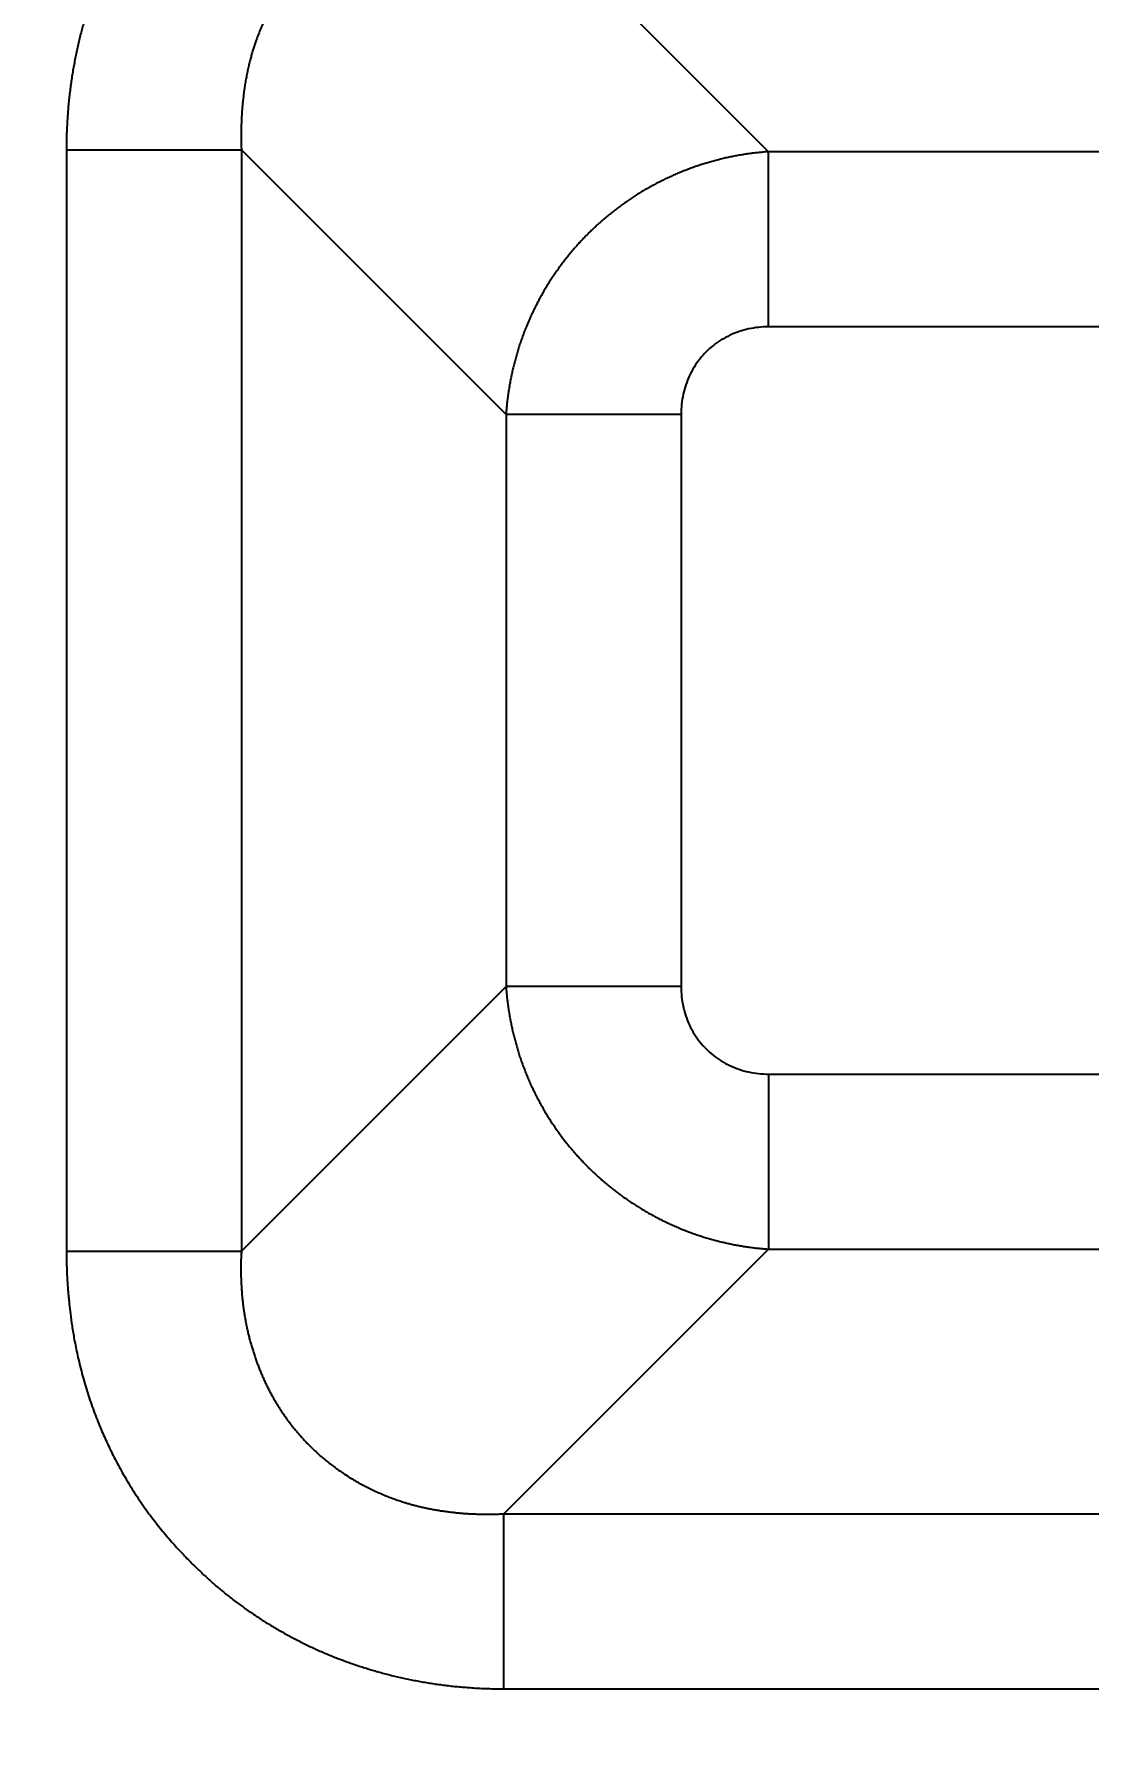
# Model space of a CAD drawing. Header units: millimetres. Extents: x -1286 to 291, y 5350 to 5880.
# Drawn here: x -1129.33 to -1117.88, y 5659.5 to 5678 of the extents above; entities that cross this region are included whole.
import ezdxf

# ---------------------------------------------------------------- set-up
doc = ezdxf.new("R2010")
doc.units = ezdxf.units.MM
doc.layers.add('dim', color=82, linetype='Continuous', lineweight=9)
doc.layers.add('粗实线层', color=7, linetype='Continuous', lineweight=35)
doc.dimstyles.new('ISO-25', dxfattribs={"dimscale": 1.5, "dimtxt": 2.5, "dimasz": 2.5, "dimexe": 1.25, "dimexo": 0.625, "dimtad": 1, "dimtxsty": 'Standard', "dimcen": 2.5, "dimadec": 0, "dimazin": 0, "dimtfac": 1, "dimtmove": 0, "dimatfit": 3, "dimfxl": 0, "dimarcsym": 0})

# ---------------------------------------------------------------- blocks, each defined once
blk = doc.blocks.new('*D39')
at = {"layer": 'Defpoints', "color": 0, "lineweight": 18, "transparency": 16777216}
for p in [(-981.514, 5754.075), (-1136.803, 5623.235)]:
    blk.add_point(p, dxfattribs=at)
at = {"layer": 'dim', "color": 0, "lineweight": -2, "transparency": 16777216}
for p, q in [((-931.597, 5796.133), (-979.219, 5756.008)), ((-1136.803, 5623.235), (-981.514, 5754.075)), ((-1139.097, 5621.302), (-1141.391, 5619.369))]:
    blk.add_line(p, q, dxfattribs=at)
at = {"layer": 'dim', "color": 0, "lineweight": 18, "transparency": 16777216}
for points in [[(-979.542, 5756.391), (-978.897, 5755.626), (-981.514, 5754.075)], [(-1139.419, 5621.684), (-1138.775, 5620.92), (-1136.803, 5623.235)]]:
    blk.add_solid(points, dxfattribs=at)
at = {"layer": 'dim', "color": 0, "lineweight": 18, "transparency": 16777216, "insert": (-942.427, 5790.849), "char_height": 3.75, "attachment_point": 5, "rotation": 40.1161}
blk.add_mtext('∅203,06', dxfattribs=at)

msp = doc.modelspace()

# ---------------------------------------------------------------- linework, layer by layer
at = {"layer": '粗实线层', "lineweight": 25}
for p, q in [((-1121.358, 5676.723), (-1124.231, 5679.596)), ((-1128.982, 5676.745), (-1128.982, 5664.787)), ((-1127.082, 5676.745), (-1127.082, 5664.787)), ((-1124.209, 5673.872), (-1127.082, 5676.745)), ((-1115.147, 5676.723), (-1121.358, 5676.723)), ((-1115.147, 5674.822), (-1121.358, 5674.822)), ((-1124.209, 5673.872), (-1124.209, 5667.66)), ((-1122.308, 5673.872), (-1122.308, 5667.66)), ((-1124.209, 5667.66), (-1127.082, 5664.787)), ((-1121.358, 5666.71), (-1115.147, 5666.71)), ((-1121.358, 5664.81), (-1124.231, 5661.937)), ((-1121.358, 5664.81), (-1115.147, 5664.81)), ((-1124.231, 5661.937), (-1112.274, 5661.937)), ((-1124.231, 5660.036), (-1112.274, 5660.036))]:
    msp.add_line(p, q, dxfattribs=at)
for radius in [87.342, 87.216, 86.564]:
    msp.add_circle((-1053.128, 5688.655), radius, dxfattribs=at)
for centre, radius, start, end in [((-1053.128, 5688.655), 86.224, 180.08059, 269.91941), ((-1053.128, 5688.655), 85.581, 180.90297, 269.09703), ((-1053.128, 5688.655), 83.696, 181.96796, 267.77604), ((-1053.128, 5688.655), 82.706, 182.5804, 267.41961), ((-1059.158, 5688.655), 102.032, 191.56871, 353.81047), ((-1059.158, 5688.655), 101.531, 191.59189, 353.81047), ((-1059.158, 5688.655), 100.442, 191.71935, 339.08959), ((-1059.158, 5688.655), 100.141, 191.71934, 339.08959), ((-1059.158, 5688.655), 100.022, 191.73334, 338.88345), ((-1059.158, 5688.655), 99.521, 191.82936, 338.86382), ((-1059.158, 5688.655), 102.401, 208.57791, 345.69153), ((-1059.158, 5688.655), 102.402, 208.57791, 345.69153)]:
    msp.add_arc(centre, radius, start, end, dxfattribs=at)
for points, knots in [([(-1124.231, 5681.496), (-1124.243, 5681.496), (-1124.268, 5681.496), (-1124.304, 5681.496), (-1124.34, 5681.495), (-1124.374, 5681.494), (-1124.408, 5681.493), (-1124.44, 5681.492), (-1124.472, 5681.49), (-1124.503, 5681.489), (-1124.533, 5681.487), (-1124.562, 5681.485), (-1124.591, 5681.484), (-1124.618, 5681.482), (-1124.644, 5681.48), (-1124.67, 5681.478), (-1124.695, 5681.475), (-1124.718, 5681.473), (-1124.741, 5681.471), (-1124.763, 5681.469), (-1124.784, 5681.467), (-1124.833, 5681.462), (-1124.918, 5681.452), (-1125.046, 5681.435), (-1125.196, 5681.41), (-1125.369, 5681.375), (-1125.558, 5681.329), (-1125.753, 5681.273), (-1125.942, 5681.209), (-1126.12, 5681.14), (-1126.289, 5681.066), (-1126.451, 5680.988), (-1126.614, 5680.902), (-1126.776, 5680.807), (-1126.94, 5680.702), (-1127.099, 5680.588), (-1127.25, 5680.47), (-1127.386, 5680.355), (-1127.508, 5680.243), (-1127.598, 5680.156), (-1127.662, 5680.091), (-1127.703, 5680.049), (-1127.743, 5680.006), (-1127.783, 5679.962), (-1127.823, 5679.917), (-1127.862, 5679.872), (-1127.901, 5679.826), (-1127.939, 5679.779), (-1127.977, 5679.732), (-1128.014, 5679.684), (-1128.051, 5679.635), (-1128.088, 5679.586), (-1128.123, 5679.536), (-1128.158, 5679.486), (-1128.193, 5679.434), (-1128.227, 5679.382), (-1128.26, 5679.33), (-1128.293, 5679.277), (-1128.325, 5679.223), (-1128.357, 5679.169), (-1128.388, 5679.114), (-1128.418, 5679.058), (-1128.447, 5679.002), (-1128.476, 5678.945), (-1128.504, 5678.888), (-1128.532, 5678.83), (-1128.558, 5678.772), (-1128.584, 5678.713), (-1128.61, 5678.653), (-1128.634, 5678.593), (-1128.658, 5678.533), (-1128.681, 5678.472), (-1128.703, 5678.41), (-1128.724, 5678.348), (-1128.745, 5678.286), (-1128.765, 5678.223), (-1128.784, 5678.16), (-1128.802, 5678.096), (-1128.819, 5678.032), (-1128.836, 5677.967), (-1128.851, 5677.902), (-1128.866, 5677.836), (-1128.88, 5677.771), (-1128.893, 5677.704), (-1128.905, 5677.638), (-1128.917, 5677.571), (-1128.927, 5677.503), (-1128.937, 5677.436), (-1128.945, 5677.368), (-1128.953, 5677.3), (-1128.96, 5677.231), (-1128.966, 5677.162), (-1128.971, 5677.093), (-1128.975, 5677.024), (-1128.978, 5676.955), (-1128.981, 5676.885), (-1128.982, 5676.815), (-1128.982, 5676.768), (-1128.982, 5676.745)], [0, 0, 0, 0, 0.004956, 0.009794, 0.014513, 0.019115, 0.023598, 0.027963, 0.032209, 0.036337, 0.040347, 0.044238, 0.04801, 0.051664, 0.055199, 0.058615, 0.061912, 0.06509, 0.06815, 0.071091, 0.073913, 0.076616, 0.090894, 0.108111, 0.128274, 0.151386, 0.178814, 0.205869, 0.232556, 0.258875, 0.282249, 0.306185, 0.330682, 0.35574, 0.381361, 0.408568, 0.434066, 0.45785, 0.47992, 0.500277, 0.508121, 0.515994, 0.523895, 0.531825, 0.539783, 0.54777, 0.555785, 0.563828, 0.5719, 0.579999, 0.588127, 0.596282, 0.604464, 0.612674, 0.620911, 0.629175, 0.637466, 0.645785, 0.65413, 0.662503, 0.670903, 0.67933, 0.687785, 0.696266, 0.704775, 0.71331, 0.721872, 0.730461, 0.739075, 0.747715, 0.756381, 0.765071, 0.773787, 0.782528, 0.791294, 0.800087, 0.808905, 0.81775, 0.82662, 0.835517, 0.844441, 0.85339, 0.862365, 0.871366, 0.880393, 0.889445, 0.898522, 0.907623, 0.916749, 0.9259, 0.935076, 0.944277, 0.953502, 0.962753, 0.972028, 0.981328, 0.990652, 1, 1, 1, 1]), ([(-1124.231, 5679.596), (-1124.241, 5679.596), (-1124.26, 5679.597), (-1124.288, 5679.599), (-1124.316, 5679.6), (-1124.345, 5679.601), (-1124.373, 5679.601), (-1124.401, 5679.602), (-1124.429, 5679.602), (-1124.457, 5679.602), (-1124.484, 5679.601), (-1124.512, 5679.601), (-1124.54, 5679.6), (-1124.567, 5679.599), (-1124.594, 5679.598), (-1124.622, 5679.596), (-1124.649, 5679.594), (-1124.676, 5679.592), (-1124.702, 5679.59), (-1124.729, 5679.588), (-1124.756, 5679.585), (-1124.782, 5679.582), (-1124.809, 5679.579), (-1124.835, 5679.576), (-1124.861, 5679.572), (-1124.887, 5679.568), (-1124.913, 5679.565), (-1124.939, 5679.56), (-1124.964, 5679.556), (-1124.99, 5679.551), (-1125.015, 5679.547), (-1125.04, 5679.542), (-1125.065, 5679.536), (-1125.09, 5679.531), (-1125.115, 5679.525), (-1125.139, 5679.519), (-1125.164, 5679.513), (-1125.188, 5679.507), (-1125.212, 5679.501), (-1125.236, 5679.494), (-1125.26, 5679.487), (-1125.284, 5679.48), (-1125.308, 5679.473), (-1125.331, 5679.466), (-1125.355, 5679.458), (-1125.378, 5679.45), (-1125.401, 5679.443), (-1125.503, 5679.406), (-1125.681, 5679.331), (-1125.922, 5679.197), (-1126.144, 5679.039), (-1126.312, 5678.889), (-1126.436, 5678.758), (-1126.523, 5678.655), (-1126.605, 5678.547), (-1126.681, 5678.433), (-1126.751, 5678.315), (-1126.815, 5678.191), (-1126.872, 5678.064), (-1126.911, 5677.963), (-1126.937, 5677.89), (-1126.951, 5677.846), (-1126.965, 5677.801), (-1126.978, 5677.754), (-1126.991, 5677.705), (-1127.003, 5677.654), (-1127.015, 5677.602), (-1127.026, 5677.547), (-1127.036, 5677.492), (-1127.046, 5677.434), (-1127.054, 5677.376), (-1127.061, 5677.319), (-1127.067, 5677.262), (-1127.073, 5677.205), (-1127.077, 5677.148), (-1127.08, 5677.091), (-1127.083, 5677.033), (-1127.085, 5676.976), (-1127.085, 5676.918), (-1127.085, 5676.861), (-1127.084, 5676.803), (-1127.083, 5676.764), (-1127.082, 5676.745)], [0, 0, 0, 0, 0.00626, 0.012495, 0.018706, 0.024892, 0.031053, 0.037189, 0.043301, 0.049389, 0.055453, 0.061492, 0.067507, 0.073499, 0.079467, 0.085411, 0.091332, 0.097229, 0.103103, 0.108953, 0.114781, 0.120586, 0.126368, 0.132127, 0.137864, 0.143578, 0.14927, 0.15494, 0.160587, 0.166213, 0.171817, 0.1774, 0.182961, 0.188501, 0.194019, 0.199516, 0.204993, 0.210449, 0.215884, 0.221299, 0.226693, 0.232067, 0.237422, 0.242756, 0.248071, 0.253366, 0.258642, 0.263899, 0.32425, 0.383567, 0.44213, 0.500231, 0.529241, 0.558364, 0.587637, 0.617098, 0.646783, 0.676729, 0.70697, 0.737541, 0.747176, 0.75715, 0.767464, 0.77812, 0.789122, 0.80047, 0.812166, 0.824212, 0.836609, 0.849359, 0.862462, 0.874881, 0.887316, 0.899768, 0.912237, 0.924722, 0.937225, 0.949746, 0.962283, 0.974838, 0.98741, 1, 1, 1, 1]), ([(-1121.358, 5676.723), (-1121.367, 5676.722), (-1121.385, 5676.721), (-1121.412, 5676.719), (-1121.438, 5676.716), (-1121.465, 5676.714), (-1121.492, 5676.711), (-1121.519, 5676.707), (-1121.545, 5676.704), (-1121.572, 5676.701), (-1121.599, 5676.697), (-1121.625, 5676.693), (-1121.652, 5676.688), (-1121.679, 5676.684), (-1121.705, 5676.679), (-1121.732, 5676.674), (-1121.758, 5676.669), (-1121.785, 5676.663), (-1121.811, 5676.658), (-1121.838, 5676.652), (-1121.864, 5676.645), (-1121.89, 5676.639), (-1121.917, 5676.632), (-1121.943, 5676.625), (-1121.969, 5676.618), (-1121.995, 5676.611), (-1122.021, 5676.603), (-1122.047, 5676.595), (-1122.073, 5676.587), (-1122.099, 5676.579), (-1122.125, 5676.57), (-1122.151, 5676.562), (-1122.177, 5676.553), (-1122.202, 5676.543), (-1122.228, 5676.534), (-1122.253, 5676.524), (-1122.279, 5676.514), (-1122.304, 5676.504), (-1122.329, 5676.494), (-1122.355, 5676.483), (-1122.38, 5676.472), (-1122.405, 5676.461), (-1122.43, 5676.45), (-1122.455, 5676.438), (-1122.479, 5676.427), (-1122.504, 5676.415), (-1122.528, 5676.402), (-1122.553, 5676.39), (-1122.577, 5676.377), (-1122.602, 5676.364), (-1122.626, 5676.351), (-1122.65, 5676.338), (-1122.674, 5676.325), (-1122.697, 5676.311), (-1122.721, 5676.297), (-1122.745, 5676.283), (-1122.768, 5676.268), (-1122.792, 5676.254), (-1122.815, 5676.239), (-1122.838, 5676.224), (-1122.861, 5676.208), (-1122.884, 5676.193), (-1122.906, 5676.177), (-1122.929, 5676.161), (-1122.951, 5676.145), (-1122.973, 5676.129), (-1122.996, 5676.113), (-1123.018, 5676.096), (-1123.039, 5676.079), (-1123.061, 5676.062), (-1123.083, 5676.045), (-1123.104, 5676.027), (-1123.125, 5676.009), (-1123.146, 5675.992), (-1123.167, 5675.973), (-1123.188, 5675.955), (-1123.208, 5675.937), (-1123.229, 5675.918), (-1123.249, 5675.899), (-1123.269, 5675.88), (-1123.289, 5675.861), (-1123.309, 5675.842), (-1123.328, 5675.822), (-1123.348, 5675.802), (-1123.367, 5675.783), (-1123.386, 5675.762), (-1123.405, 5675.742), (-1123.423, 5675.722), (-1123.442, 5675.701), (-1123.46, 5675.681), (-1123.478, 5675.66), (-1123.496, 5675.639), (-1123.514, 5675.617), (-1123.531, 5675.596), (-1123.548, 5675.575), (-1123.565, 5675.553), (-1123.582, 5675.531), (-1123.599, 5675.509), (-1123.615, 5675.487), (-1123.632, 5675.465), (-1123.648, 5675.442), (-1123.664, 5675.42), (-1123.679, 5675.397), (-1123.695, 5675.374), (-1123.71, 5675.351), (-1123.725, 5675.328), (-1123.74, 5675.305), (-1123.755, 5675.282), (-1123.769, 5675.258), (-1123.783, 5675.235), (-1123.797, 5675.211), (-1123.811, 5675.187), (-1123.824, 5675.163), (-1123.838, 5675.139), (-1123.851, 5675.115), (-1123.864, 5675.091), (-1123.876, 5675.066), (-1123.889, 5675.042), (-1123.901, 5675.017), (-1123.913, 5674.993), (-1123.925, 5674.968), (-1123.936, 5674.943), (-1123.947, 5674.918), (-1123.959, 5674.893), (-1123.969, 5674.868), (-1123.98, 5674.843), (-1123.99, 5674.818), (-1124.001, 5674.792), (-1124.01, 5674.767), (-1124.02, 5674.741), (-1124.03, 5674.716), (-1124.039, 5674.69), (-1124.048, 5674.665), (-1124.057, 5674.639), (-1124.065, 5674.613), (-1124.073, 5674.587), (-1124.082, 5674.561), (-1124.089, 5674.535), (-1124.097, 5674.509), (-1124.104, 5674.483), (-1124.111, 5674.457), (-1124.118, 5674.43), (-1124.125, 5674.404), (-1124.131, 5674.378), (-1124.138, 5674.351), (-1124.144, 5674.325), (-1124.149, 5674.298), (-1124.155, 5674.272), (-1124.16, 5674.245), (-1124.165, 5674.219), (-1124.17, 5674.192), (-1124.174, 5674.166), (-1124.179, 5674.139), (-1124.183, 5674.112), (-1124.187, 5674.086), (-1124.19, 5674.059), (-1124.194, 5674.032), (-1124.197, 5674.006), (-1124.2, 5673.979), (-1124.202, 5673.952), (-1124.205, 5673.925), (-1124.207, 5673.899), (-1124.208, 5673.881), (-1124.209, 5673.872)], [0, 0, 0, 0, 0.006177, 0.012354, 0.018532, 0.024711, 0.030891, 0.037071, 0.043252, 0.049434, 0.055616, 0.061799, 0.067982, 0.074166, 0.080351, 0.086537, 0.092724, 0.098912, 0.105101, 0.11129, 0.117481, 0.123672, 0.129864, 0.136058, 0.142251, 0.148446, 0.154641, 0.160838, 0.167034, 0.173232, 0.179431, 0.18563, 0.19183, 0.198031, 0.204233, 0.210436, 0.21664, 0.222845, 0.229051, 0.235259, 0.241468, 0.247678, 0.25389, 0.260103, 0.266319, 0.272535, 0.278754, 0.284973, 0.291194, 0.297416, 0.30364, 0.309864, 0.31609, 0.322316, 0.328543, 0.334772, 0.341001, 0.347231, 0.353461, 0.359693, 0.365925, 0.372158, 0.378391, 0.384625, 0.39086, 0.397095, 0.403332, 0.409568, 0.415806, 0.422044, 0.428283, 0.434523, 0.440763, 0.447004, 0.453245, 0.459486, 0.465728, 0.47197, 0.478212, 0.484455, 0.490697, 0.49694, 0.503183, 0.509425, 0.515668, 0.52191, 0.528152, 0.534393, 0.540634, 0.546875, 0.553116, 0.559355, 0.565595, 0.571833, 0.578071, 0.584309, 0.590546, 0.596782, 0.603018, 0.609253, 0.615487, 0.621721, 0.627954, 0.634187, 0.640418, 0.64665, 0.65288, 0.659109, 0.665338, 0.671565, 0.677791, 0.684017, 0.690241, 0.696464, 0.702686, 0.708906, 0.715125, 0.721342, 0.727558, 0.733772, 0.739985, 0.746196, 0.752405, 0.758614, 0.764821, 0.771027, 0.777231, 0.783435, 0.789638, 0.79584, 0.802041, 0.808241, 0.81444, 0.820639, 0.826837, 0.833033, 0.839229, 0.845424, 0.851618, 0.857812, 0.864004, 0.870196, 0.876386, 0.882575, 0.888763, 0.894951, 0.901137, 0.907322, 0.913506, 0.91969, 0.925872, 0.932054, 0.938235, 0.944415, 0.950595, 0.956774, 0.962951, 0.969128, 0.975305, 0.98148, 0.987654, 0.993828, 1, 1, 1, 1]), ([(-1122.308, 5673.872), (-1122.412, 5673.872), (-1122.516, 5673.872), (-1122.721, 5673.872), (-1122.822, 5673.872), (-1123.02, 5673.872), (-1123.116, 5673.872), (-1123.302, 5673.872), (-1123.391, 5673.872), (-1123.56, 5673.872), (-1123.64, 5673.872), (-1123.788, 5673.872), (-1123.857, 5673.872), (-1123.981, 5673.872), (-1124.037, 5673.872), (-1124.134, 5673.872), (-1124.175, 5673.872), (-1124.209, 5673.872)], [0, 0, 0, 0, 0.125, 0.125, 0.25, 0.25, 0.375, 0.375, 0.5, 0.5, 0.625, 0.625, 0.75, 0.75, 0.875, 0.875, 1, 1, 1, 1]), ([(-1124.209, 5667.66), (-1124.208, 5667.652), (-1124.207, 5667.634), (-1124.205, 5667.607), (-1124.202, 5667.58), (-1124.2, 5667.553), (-1124.197, 5667.527), (-1124.194, 5667.5), (-1124.19, 5667.473), (-1124.187, 5667.447), (-1124.183, 5667.42), (-1124.179, 5667.393), (-1124.174, 5667.367), (-1124.17, 5667.34), (-1124.165, 5667.313), (-1124.16, 5667.287), (-1124.155, 5667.26), (-1124.149, 5667.234), (-1124.144, 5667.207), (-1124.138, 5667.181), (-1124.131, 5667.154), (-1124.125, 5667.128), (-1124.118, 5667.102), (-1124.111, 5667.076), (-1124.104, 5667.049), (-1124.097, 5667.023), (-1124.089, 5666.997), (-1124.081, 5666.971), (-1124.073, 5666.945), (-1124.065, 5666.919), (-1124.057, 5666.893), (-1124.048, 5666.868), (-1124.039, 5666.842), (-1124.03, 5666.816), (-1124.02, 5666.791), (-1124.01, 5666.765), (-1124, 5666.74), (-1123.99, 5666.714), (-1123.98, 5666.689), (-1123.969, 5666.664), (-1123.958, 5666.639), (-1123.947, 5666.614), (-1123.936, 5666.589), (-1123.925, 5666.564), (-1123.913, 5666.539), (-1123.901, 5666.515), (-1123.889, 5666.49), (-1123.876, 5666.466), (-1123.863, 5666.441), (-1123.851, 5666.417), (-1123.837, 5666.393), (-1123.824, 5666.369), (-1123.811, 5666.345), (-1123.797, 5666.321), (-1123.783, 5666.297), (-1123.769, 5666.274), (-1123.754, 5666.25), (-1123.74, 5666.227), (-1123.725, 5666.204), (-1123.71, 5666.181), (-1123.695, 5666.158), (-1123.679, 5666.135), (-1123.663, 5666.112), (-1123.648, 5666.09), (-1123.631, 5666.067), (-1123.615, 5666.045), (-1123.599, 5666.023), (-1123.582, 5666.001), (-1123.565, 5665.979), (-1123.548, 5665.957), (-1123.531, 5665.936), (-1123.513, 5665.915), (-1123.495, 5665.893), (-1123.478, 5665.872), (-1123.46, 5665.851), (-1123.441, 5665.831), (-1123.423, 5665.81), (-1123.404, 5665.79), (-1123.385, 5665.77), (-1123.366, 5665.749), (-1123.347, 5665.73), (-1123.328, 5665.71), (-1123.308, 5665.69), (-1123.289, 5665.671), (-1123.269, 5665.652), (-1123.249, 5665.633), (-1123.228, 5665.614), (-1123.208, 5665.595), (-1123.187, 5665.577), (-1123.167, 5665.559), (-1123.146, 5665.541), (-1123.125, 5665.523), (-1123.104, 5665.505), (-1123.082, 5665.487), (-1123.061, 5665.47), (-1123.039, 5665.453), (-1123.017, 5665.436), (-1122.995, 5665.42), (-1122.973, 5665.403), (-1122.951, 5665.387), (-1122.928, 5665.371), (-1122.906, 5665.355), (-1122.883, 5665.339), (-1122.86, 5665.324), (-1122.837, 5665.308), (-1122.814, 5665.293), (-1122.791, 5665.279), (-1122.768, 5665.264), (-1122.744, 5665.25), (-1122.721, 5665.235), (-1122.697, 5665.221), (-1122.673, 5665.208), (-1122.649, 5665.194), (-1122.625, 5665.181), (-1122.601, 5665.168), (-1122.577, 5665.155), (-1122.553, 5665.142), (-1122.528, 5665.13), (-1122.504, 5665.118), (-1122.479, 5665.106), (-1122.454, 5665.094), (-1122.429, 5665.082), (-1122.404, 5665.071), (-1122.379, 5665.06), (-1122.354, 5665.049), (-1122.329, 5665.038), (-1122.304, 5665.028), (-1122.278, 5665.018), (-1122.253, 5665.008), (-1122.228, 5664.998), (-1122.202, 5664.989), (-1122.176, 5664.98), (-1122.151, 5664.971), (-1122.125, 5664.962), (-1122.099, 5664.953), (-1122.073, 5664.945), (-1122.047, 5664.937), (-1122.021, 5664.929), (-1121.995, 5664.921), (-1121.969, 5664.914), (-1121.943, 5664.907), (-1121.916, 5664.9), (-1121.89, 5664.893), (-1121.864, 5664.887), (-1121.837, 5664.881), (-1121.811, 5664.875), (-1121.785, 5664.869), (-1121.758, 5664.864), (-1121.732, 5664.858), (-1121.705, 5664.853), (-1121.678, 5664.849), (-1121.652, 5664.844), (-1121.625, 5664.84), (-1121.598, 5664.836), (-1121.572, 5664.832), (-1121.545, 5664.828), (-1121.518, 5664.825), (-1121.492, 5664.822), (-1121.465, 5664.819), (-1121.438, 5664.816), (-1121.412, 5664.814), (-1121.385, 5664.812), (-1121.367, 5664.81), (-1121.358, 5664.81)], [0, 0, 0, 0, 0.006177, 0.012354, 0.018532, 0.024711, 0.030891, 0.037071, 0.043252, 0.049434, 0.055616, 0.061799, 0.067982, 0.074166, 0.080351, 0.086537, 0.092724, 0.098912, 0.105101, 0.11129, 0.117481, 0.123672, 0.129864, 0.136058, 0.142251, 0.148446, 0.154641, 0.160838, 0.167034, 0.173232, 0.179431, 0.18563, 0.19183, 0.198031, 0.204233, 0.210436, 0.21664, 0.222845, 0.229051, 0.235259, 0.241468, 0.247678, 0.25389, 0.260103, 0.266319, 0.272535, 0.278754, 0.284973, 0.291194, 0.297416, 0.30364, 0.309864, 0.31609, 0.322316, 0.328543, 0.334772, 0.341001, 0.347231, 0.353461, 0.359693, 0.365925, 0.372158, 0.378391, 0.384625, 0.39086, 0.397095, 0.403332, 0.409568, 0.415806, 0.422044, 0.428283, 0.434523, 0.440763, 0.447004, 0.453245, 0.459486, 0.465728, 0.47197, 0.478212, 0.484455, 0.490697, 0.49694, 0.503183, 0.509425, 0.515668, 0.52191, 0.528152, 0.534393, 0.540634, 0.546875, 0.553116, 0.559355, 0.565595, 0.571833, 0.578071, 0.584309, 0.590546, 0.596782, 0.603018, 0.609253, 0.615487, 0.621721, 0.627954, 0.634187, 0.640418, 0.64665, 0.65288, 0.659109, 0.665338, 0.671565, 0.677791, 0.684017, 0.690241, 0.696464, 0.702686, 0.708906, 0.715125, 0.721342, 0.727558, 0.733772, 0.739985, 0.746196, 0.752405, 0.758614, 0.764821, 0.771027, 0.777231, 0.783435, 0.789638, 0.79584, 0.802041, 0.808241, 0.81444, 0.820639, 0.826837, 0.833033, 0.839229, 0.845424, 0.851618, 0.857812, 0.864004, 0.870196, 0.876386, 0.882575, 0.888763, 0.894951, 0.901137, 0.907322, 0.913506, 0.91969, 0.925872, 0.932054, 0.938235, 0.944415, 0.950595, 0.956774, 0.962951, 0.969128, 0.975305, 0.98148, 0.987654, 0.993828, 1, 1, 1, 1]), ([(-1121.358, 5666.71), (-1121.358, 5666.606), (-1121.358, 5666.503), (-1121.358, 5666.298), (-1121.358, 5666.196), (-1121.358, 5665.999), (-1121.358, 5665.902), (-1121.358, 5665.717), (-1121.358, 5665.627), (-1121.358, 5665.459), (-1121.358, 5665.379), (-1121.358, 5665.23), (-1121.358, 5665.162), (-1121.358, 5665.038), (-1121.358, 5664.982), (-1121.358, 5664.885), (-1121.358, 5664.844), (-1121.358, 5664.81)], [0, 0, 0, 0, 0.125, 0.125, 0.25, 0.25, 0.375, 0.375, 0.5, 0.5, 0.625, 0.625, 0.75, 0.75, 0.875, 0.875, 1, 1, 1, 1]), ([(-1128.982, 5664.787), (-1128.982, 5664.775), (-1128.982, 5664.751), (-1128.982, 5664.714), (-1128.981, 5664.679), (-1128.98, 5664.644), (-1128.979, 5664.611), (-1128.978, 5664.578), (-1128.977, 5664.546), (-1128.975, 5664.515), (-1128.973, 5664.485), (-1128.972, 5664.456), (-1128.97, 5664.428), (-1128.968, 5664.401), (-1128.966, 5664.374), (-1128.964, 5664.349), (-1128.962, 5664.324), (-1128.959, 5664.3), (-1128.957, 5664.277), (-1128.955, 5664.255), (-1128.953, 5664.234), (-1128.948, 5664.185), (-1128.938, 5664.1), (-1128.921, 5663.972), (-1128.896, 5663.823), (-1128.861, 5663.649), (-1128.815, 5663.461), (-1128.759, 5663.266), (-1128.695, 5663.076), (-1128.626, 5662.898), (-1128.552, 5662.729), (-1128.474, 5662.567), (-1128.388, 5662.405), (-1128.293, 5662.243), (-1128.188, 5662.079), (-1128.074, 5661.919), (-1127.956, 5661.769), (-1127.841, 5661.633), (-1127.729, 5661.51), (-1127.642, 5661.42), (-1127.577, 5661.357), (-1127.535, 5661.316), (-1127.492, 5661.275), (-1127.448, 5661.235), (-1127.403, 5661.195), (-1127.358, 5661.156), (-1127.312, 5661.117), (-1127.265, 5661.079), (-1127.218, 5661.041), (-1127.17, 5661.004), (-1127.121, 5660.967), (-1127.072, 5660.931), (-1127.022, 5660.895), (-1126.972, 5660.86), (-1126.92, 5660.826), (-1126.869, 5660.792), (-1126.816, 5660.758), (-1126.763, 5660.725), (-1126.709, 5660.693), (-1126.655, 5660.662), (-1126.6, 5660.631), (-1126.544, 5660.601), (-1126.488, 5660.571), (-1126.432, 5660.542), (-1126.374, 5660.514), (-1126.316, 5660.487), (-1126.258, 5660.46), (-1126.199, 5660.434), (-1126.14, 5660.409), (-1126.08, 5660.384), (-1126.019, 5660.361), (-1125.958, 5660.338), (-1125.897, 5660.315), (-1125.835, 5660.294), (-1125.772, 5660.274), (-1125.709, 5660.254), (-1125.646, 5660.235), (-1125.582, 5660.217), (-1125.518, 5660.199), (-1125.453, 5660.183), (-1125.388, 5660.167), (-1125.322, 5660.152), (-1125.257, 5660.138), (-1125.19, 5660.125), (-1125.124, 5660.113), (-1125.057, 5660.102), (-1124.99, 5660.091), (-1124.922, 5660.082), (-1124.854, 5660.073), (-1124.786, 5660.065), (-1124.717, 5660.059), (-1124.649, 5660.053), (-1124.58, 5660.048), (-1124.51, 5660.043), (-1124.441, 5660.04), (-1124.371, 5660.038), (-1124.301, 5660.036), (-1124.254, 5660.036), (-1124.231, 5660.036)], [0, 0, 0, 0, 0.004956, 0.009794, 0.014513, 0.019115, 0.023598, 0.027963, 0.032209, 0.036337, 0.040347, 0.044238, 0.04801, 0.051664, 0.055199, 0.058615, 0.061912, 0.06509, 0.06815, 0.071091, 0.073913, 0.076616, 0.090894, 0.108111, 0.128274, 0.151386, 0.178814, 0.205869, 0.232556, 0.258875, 0.282249, 0.306185, 0.330682, 0.35574, 0.381361, 0.408568, 0.434066, 0.45785, 0.47992, 0.500277, 0.508121, 0.515994, 0.523895, 0.531825, 0.539783, 0.54777, 0.555785, 0.563828, 0.5719, 0.579999, 0.588127, 0.596282, 0.604464, 0.612674, 0.620911, 0.629175, 0.637466, 0.645785, 0.65413, 0.662503, 0.670903, 0.67933, 0.687785, 0.696266, 0.704775, 0.71331, 0.721872, 0.730461, 0.739075, 0.747715, 0.756381, 0.765071, 0.773787, 0.782528, 0.791294, 0.800087, 0.808905, 0.81775, 0.82662, 0.835517, 0.844441, 0.85339, 0.862365, 0.871366, 0.880393, 0.889445, 0.898522, 0.907623, 0.916749, 0.9259, 0.935076, 0.944277, 0.953502, 0.962753, 0.972028, 0.981328, 0.990652, 1, 1, 1, 1]), ([(-1128.982, 5664.787), (-1128.878, 5664.787), (-1128.775, 5664.787), (-1128.57, 5664.787), (-1128.468, 5664.787), (-1128.271, 5664.787), (-1128.174, 5664.787), (-1127.989, 5664.787), (-1127.9, 5664.787), (-1127.731, 5664.787), (-1127.651, 5664.787), (-1127.502, 5664.787), (-1127.434, 5664.787), (-1127.31, 5664.787), (-1127.254, 5664.787), (-1127.157, 5664.787), (-1127.116, 5664.787), (-1127.082, 5664.787)], [0, 0, 0, 0, 0.125, 0.125, 0.25, 0.25, 0.375, 0.375, 0.5, 0.5, 0.625, 0.625, 0.75, 0.75, 0.875, 0.875, 1, 1, 1, 1]), ([(-1127.082, 5664.787), (-1127.082, 5664.778), (-1127.083, 5664.761), (-1127.085, 5664.734), (-1127.086, 5664.707), (-1127.087, 5664.68), (-1127.087, 5664.653), (-1127.088, 5664.627), (-1127.088, 5664.6), (-1127.088, 5664.574), (-1127.087, 5664.547), (-1127.087, 5664.521), (-1127.086, 5664.495), (-1127.085, 5664.468), (-1127.084, 5664.442), (-1127.083, 5664.416), (-1127.081, 5664.39), (-1127.08, 5664.365), (-1127.078, 5664.339), (-1127.076, 5664.313), (-1127.073, 5664.288), (-1127.071, 5664.262), (-1127.068, 5664.237), (-1127.065, 5664.211), (-1127.062, 5664.186), (-1127.058, 5664.161), (-1127.055, 5664.136), (-1127.051, 5664.111), (-1127.047, 5664.086), (-1127.043, 5664.062), (-1127.038, 5664.037), (-1127.034, 5664.013), (-1127.029, 5663.988), (-1127.024, 5663.964), (-1127.019, 5663.94), (-1127.013, 5663.916), (-1127.008, 5663.892), (-1127.002, 5663.868), (-1126.996, 5663.844), (-1126.99, 5663.82), (-1126.983, 5663.797), (-1126.977, 5663.773), (-1126.97, 5663.75), (-1126.963, 5663.727), (-1126.956, 5663.704), (-1126.949, 5663.681), (-1126.941, 5663.658), (-1126.934, 5663.635), (-1126.926, 5663.613), (-1126.918, 5663.59), (-1126.909, 5663.568), (-1126.901, 5663.546), (-1126.892, 5663.524), (-1126.884, 5663.502), (-1126.875, 5663.48), (-1126.866, 5663.458), (-1126.856, 5663.437), (-1126.847, 5663.415), (-1126.837, 5663.394), (-1126.828, 5663.373), (-1126.818, 5663.352), (-1126.808, 5663.331), (-1126.797, 5663.31), (-1126.787, 5663.289), (-1126.776, 5663.269), (-1126.765, 5663.248), (-1126.754, 5663.228), (-1126.743, 5663.208), (-1126.732, 5663.188), (-1126.721, 5663.168), (-1126.709, 5663.149), (-1126.697, 5663.129), (-1126.685, 5663.11), (-1126.673, 5663.091), (-1126.661, 5663.072), (-1126.649, 5663.053), (-1126.636, 5663.034), (-1126.623, 5663.015), (-1126.611, 5662.997), (-1126.598, 5662.978), (-1126.584, 5662.96), (-1126.571, 5662.942), (-1126.558, 5662.924), (-1126.544, 5662.906), (-1126.53, 5662.889), (-1126.517, 5662.871), (-1126.503, 5662.854), (-1126.488, 5662.837), (-1126.474, 5662.82), (-1126.46, 5662.803), (-1126.445, 5662.786), (-1126.431, 5662.77), (-1126.416, 5662.754), (-1126.401, 5662.737), (-1126.386, 5662.721), (-1126.37, 5662.705), (-1126.355, 5662.69), (-1126.315, 5662.65), (-1126.249, 5662.587), (-1126.154, 5662.506), (-1126.053, 5662.429), (-1125.948, 5662.357), (-1125.838, 5662.289), (-1125.724, 5662.227), (-1125.606, 5662.171), (-1125.484, 5662.12), (-1125.389, 5662.085), (-1125.322, 5662.064), (-1125.284, 5662.052), (-1125.246, 5662.041), (-1125.206, 5662.03), (-1125.165, 5662.02), (-1125.123, 5662.01), (-1125.08, 5662), (-1125.036, 5661.991), (-1124.99, 5661.982), (-1124.943, 5661.974), (-1124.896, 5661.967), (-1124.846, 5661.96), (-1124.796, 5661.954), (-1124.745, 5661.948), (-1124.692, 5661.943), (-1124.638, 5661.939), (-1124.584, 5661.936), (-1124.527, 5661.934), (-1124.47, 5661.932), (-1124.412, 5661.932), (-1124.353, 5661.932), (-1124.292, 5661.934), (-1124.251, 5661.936), (-1124.231, 5661.937)], [0, 0, 0, 0, 0.005911, 0.011803, 0.017677, 0.023533, 0.029371, 0.035192, 0.040994, 0.046778, 0.052545, 0.058295, 0.064027, 0.069741, 0.075439, 0.081119, 0.086782, 0.092429, 0.098058, 0.103671, 0.109267, 0.114847, 0.120411, 0.125958, 0.131489, 0.137004, 0.142504, 0.147987, 0.153455, 0.158907, 0.164344, 0.169765, 0.175172, 0.180563, 0.185939, 0.191301, 0.196648, 0.20198, 0.207298, 0.212602, 0.217891, 0.223167, 0.228428, 0.233676, 0.23891, 0.244131, 0.249338, 0.254532, 0.259713, 0.264881, 0.270036, 0.275178, 0.280308, 0.285426, 0.290532, 0.295625, 0.300706, 0.305776, 0.310834, 0.31588, 0.320915, 0.325939, 0.330952, 0.335954, 0.340946, 0.345927, 0.350897, 0.355857, 0.360807, 0.365747, 0.370677, 0.375598, 0.380509, 0.385411, 0.390304, 0.395188, 0.400063, 0.40493, 0.409788, 0.414638, 0.41948, 0.424313, 0.42914, 0.433958, 0.438769, 0.443573, 0.44837, 0.453159, 0.457943, 0.462719, 0.467489, 0.472253, 0.477012, 0.481764, 0.48651, 0.491252, 0.495988, 0.500718, 0.52767, 0.554773, 0.582059, 0.609558, 0.6373, 0.665313, 0.693625, 0.722263, 0.751253, 0.759498, 0.76797, 0.776671, 0.785601, 0.794763, 0.804156, 0.813782, 0.823642, 0.833736, 0.844065, 0.85463, 0.865431, 0.87647, 0.887746, 0.89926, 0.911013, 0.923005, 0.935236, 0.947707, 0.960419, 0.973372, 0.986565, 1, 1, 1, 1])]:
    msp.add_open_spline(points, degree=3, knots=knots, dxfattribs=at)
for points, weights in [([(-1128.982, 5676.745), (-1128.094, 5676.745), (-1127.371, 5676.745), (-1127.082, 5676.745)], [1.10247137787, 0.965844680293, 0.965842874066, 1.10246595919]), ([(-1121.358, 5674.822), (-1121.358, 5675.71), (-1121.358, 5676.433), (-1121.358, 5676.723)], [1.10246344043, 0.965844453474, 0.965845519864, 1.1024666396]), ([(-1122.308, 5667.66), (-1123.196, 5667.66), (-1123.92, 5667.66), (-1124.209, 5667.66)], [1.10246344043, 0.965844453474, 0.965845519864, 1.1024666396]), ([(-1124.231, 5660.036), (-1124.231, 5660.924), (-1124.231, 5661.648), (-1124.231, 5661.937)], [1.10247137787, 0.965844680293, 0.965842874066, 1.10246595919])]:
    msp.add_rational_spline(points, weights, degree=3, dxfattribs=at)
for points in [[(-1121.358, 5674.822), (-1121.433, 5674.822), (-1121.577, 5674.807), (-1121.782, 5674.737), (-1121.963, 5674.626), (-1122.112, 5674.477), (-1122.223, 5674.296), (-1122.293, 5674.091), (-1122.308, 5673.947), (-1122.308, 5673.872)], [(-1122.308, 5667.66), (-1122.308, 5667.586), (-1122.293, 5667.441), (-1122.223, 5667.236), (-1122.112, 5667.056), (-1121.963, 5666.907), (-1121.782, 5666.795), (-1121.577, 5666.726), (-1121.433, 5666.71), (-1121.358, 5666.71)]]:
    msp.add_open_spline(points, degree=3, dxfattribs=at)

# ---------------------------------------------------------------- dimensions: what is measured, and where the dimension line sits
at = {"layer": 'dim', "lineweight": 18}
dim = msp.add_diameter_dim_2p(p1=(-1136.803, 5623.235), p2=(-981.514, 5754.075), dimstyle='ISO-25', override={"dimasz": 2, "dimexe": 0.49975, "dimexo": 0.49975, "dimgap": 0.49975}, dxfattribs=at)
dim.commit()
dim.dimension.update_dxf_attribs({"geometry": '*D39', "text_midpoint": (-940.534, 5788.603), "dimtype": 163})

doc.saveas('drawing.dxf')
